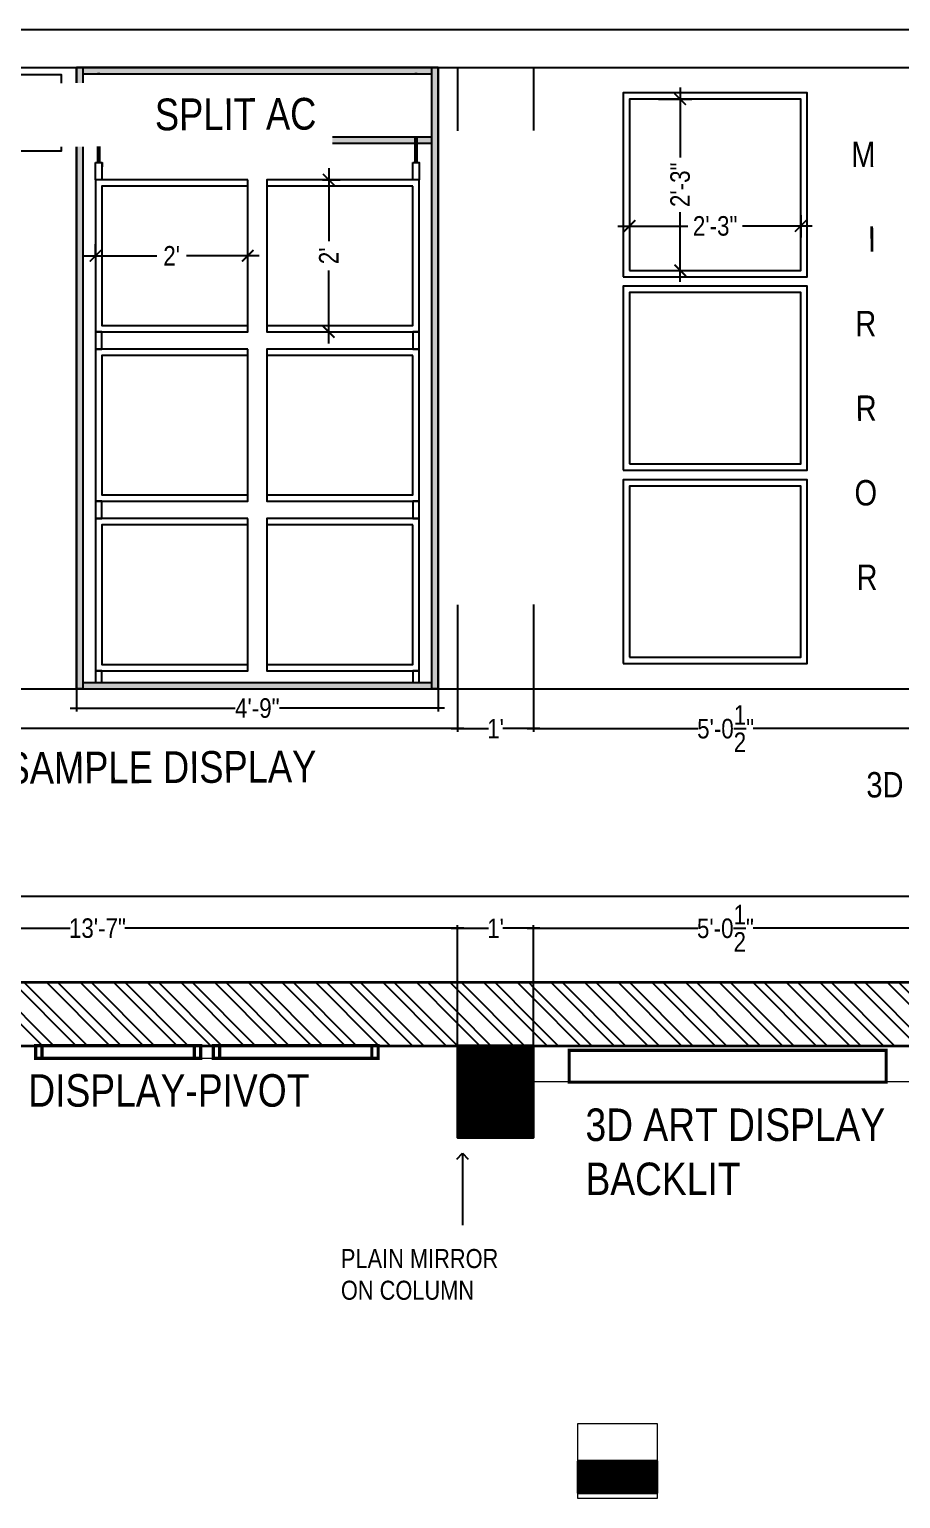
# Model space of a CAD drawing. Header units: inches. Extents: x -109431 to 29005, y -34715 to -1756.
# Drawn here: x -43149.2 to -43011.9, y -12052.8 to -11821.1 of the extents above; entities that cross this region are included whole.
import ezdxf

# ---------------------------------------------------------------- set-up
doc = ezdxf.new("R2010")
doc.units = ezdxf.units.IN
doc.header["$LTSCALE"] = 0.05
doc.header["$MEASUREMENT"] = 0
doc.header["$PDMODE"] = 3
doc.header["$PDSIZE"] = -4
for name, pattern in [('ACAD_ISO03W100', [30, 12, -18]), ('CONTINOUS', [0]), ('DASHED2', [0.375, 0.25, -0.125])]:
    doc.linetypes.add(name, pattern=pattern)
doc.layers.get('Defpoints').update_dxf_attribs({"linetype": 'DASHED2'})
for name, color, linetype in [('Civil Dimension - Text', 7, 'Continuous'), ('Column', 6, 'Continuous'), ('Eleavtion', 11, 'Continuous'), ('Flooring Layout', 7, 'Continuous'), ('text', 4, 'Continuous')]:
    doc.layers.add(name, color=color, linetype=linetype)
for name, color, linetype, lineweight in [('FURNITURE', 1, 'Continuous', 18), ('hatch', 7, 'Continuous', 25), ('WALL', 7, 'Continuous', 35)]:
    doc.layers.add(name, color=color, linetype=linetype, lineweight=lineweight)
doc.styles.add('4MMOF3-8', font='ARIALN.TTF', dxfattribs={"height": 5.12})
doc.styles.add('9-128OF1-4', font='ARIALN.TTF', dxfattribs={"height": 3.0792})
doc.dimstyles.new('DIM 1-4', dxfattribs={"dimtxt": 3.0792, "dimasz": 1.82, "dimexe": 1.82, "dimexo": 0, "dimgap": 0.09, "dimtad": 0, "dimzin": 0, "dimdsep": 46, "dimlunit": 4, "dimtxsty": '9-128OF1-4', "dimblk": 'ARCHTICK', "dimcen": 1.8125, "dimdle": 1.82, "dimclrd": 8, "dimclre": 8, "dimadec": 0, "dimazin": 0, "dimtfac": 1, "dimtofl": 0, "dimtmove": 0, "dimatfit": 3, "dimldrblk": 'OPEN90', "dimfxl": 1, "dimtolj": 1, "dimtzin": 0, "dimlwd": -1, "dimarcsym": 0})
pattern_1 = [(315, (-38864.1968, 72291.905), (2.65165043, 2.65165043), []), (315, (-38864.1968, 72290.1373), (2.65165043, 2.65165043), [])]
pattern_2 = [(315, (11588.46567, -12.51202), (0.08838834765, 0.08838834765), [])]

# ---------------------------------------------------------------- blocks, each defined once
blk = doc.blocks.new('_ArchTick')
at = {"color": 0, "const_width": 0.15}
blk.add_lwpolyline([(-0.5, -0.5), (0.5, 0.5)], dxfattribs=at)
blk = doc.blocks.new('*D540')
at = {"layer": 'Defpoints', "color": 0, "ltscale": 50, "transparency": 16777216}
for p in [(-43244.75, -11925.15), (-43081.75, -11925.15), (-43244.75, -11931.4)]:
    blk.add_point(p, dxfattribs=at)
at = {"layer": 'Flooring Layout', "color": 8, "linetype": 'Continuous', "lineweight": -2, "ltscale": 50, "transparency": 16777216}
for p, q in [((-43244.75, -11925.15), (-43244.75, -11931.9)), ((-43081.75, -11925.15), (-43081.75, -11931.9))]:
    blk.add_line(p, q, dxfattribs=at)
at = {"layer": 'Flooring Layout', "color": 8, "linetype": 'Continuous', "ltscale": 50, "transparency": 16777216}
for p, q in [((-43245.75, -11931.4), (-43167.56, -11931.4)), ((-43080.75, -11931.4), (-43158.94, -11931.4))]:
    blk.add_line(p, q, dxfattribs=at)
at = {"layer": 'Flooring Layout', "color": 8, "ltscale": 50, "transparency": 16777216, "xscale": 0.25, "yscale": 0.25, "zscale": 0.25, "rotation": 180}
blk.add_blockref('_ArchTick', (-43244.75, -11931.4), dxfattribs=at)
at = {"layer": 'Flooring Layout', "color": 8, "ltscale": 50, "transparency": 16777216, "xscale": 0.25, "yscale": 0.25, "zscale": 0.25}
blk.add_blockref('_ArchTick', (-43081.75, -11931.4), dxfattribs=at)
at = {"layer": 'Flooring Layout', "color": 0, "ltscale": 50, "transparency": 16777216, "insert": (-43163.25, -11931.4), "char_height": 3.079, "attachment_point": 5, "style": '9-128OF1-4'}
blk.add_mtext('\\A1;13\'-7"', dxfattribs=at)
blk = doc.blocks.new('_Open90')
at = {"color": 0, "linetype": 'ByBlock', "lineweight": -2}
for p, q in [((0, 0), (-1, 0)), ((-0.5, 0.5), (0, 0)), ((0, 0), (-0.5, -0.5))]:
    blk.add_line(p, q, dxfattribs=at)
blk = doc.blocks.new('*D541')
at = {"layer": 'Defpoints', "color": 0, "ltscale": 50, "transparency": 16777216}
for p in [(-43081.75, -11925.15), (-43069.75, -11925.15), (-43069.75, -11931.4)]:
    blk.add_point(p, dxfattribs=at)
at = {"layer": 'Flooring Layout', "color": 8, "linetype": 'ACAD_ISO03W100', "lineweight": -2, "ltscale": 50, "transparency": 16777216}
for p, q in [((-43081.75, -11925.15), (-43081.75, -11931.9)), ((-43069.75, -11925.15), (-43069.75, -11931.9))]:
    blk.add_line(p, q, dxfattribs=at)
at = {"layer": 'Flooring Layout', "color": 8, "linetype": 'ACAD_ISO03W100', "ltscale": 50, "transparency": 16777216}
for p, q in [((-43082.75, -11931.4), (-43076.88, -11931.4)), ((-43068.75, -11931.4), (-43074.62, -11931.4))]:
    blk.add_line(p, q, dxfattribs=at)
at = {"layer": 'Flooring Layout', "color": 8, "ltscale": 50, "transparency": 16777216, "xscale": 0.25, "yscale": 0.25, "zscale": 0.25, "rotation": 180}
blk.add_blockref('_ArchTick', (-43081.75, -11931.4), dxfattribs=at)
at = {"layer": 'Flooring Layout', "color": 8, "ltscale": 50, "transparency": 16777216, "xscale": 0.25, "yscale": 0.25, "zscale": 0.25}
blk.add_blockref('_ArchTick', (-43069.75, -11931.4), dxfattribs=at)
at = {"layer": 'Flooring Layout', "color": 0, "ltscale": 50, "transparency": 16777216, "insert": (-43075.75, -11931.4), "char_height": 3.079, "attachment_point": 5, "style": '9-128OF1-4'}
blk.add_mtext("\\A1;1'", dxfattribs=at)
blk = doc.blocks.new('*D542')
at = {"layer": 'Defpoints', "color": 0, "ltscale": 50, "transparency": 16777216}
for p in [(-43069.75, -11925.15), (-43009.19, -11925.15), (-43009.19, -11931.4)]:
    blk.add_point(p, dxfattribs=at)
at = {"layer": 'Flooring Layout', "color": 8, "linetype": 'ACAD_ISO03W100', "lineweight": -2, "ltscale": 50, "transparency": 16777216}
for p, q in [((-43069.75, -11925.15), (-43069.75, -11931.9)), ((-43009.19, -11925.15), (-43009.19, -11931.9))]:
    blk.add_line(p, q, dxfattribs=at)
at = {"layer": 'Flooring Layout', "color": 8, "linetype": 'ACAD_ISO03W100', "ltscale": 50, "transparency": 16777216}
for p, q in [((-43070.75, -11931.4), (-43043.85, -11931.4)), ((-43008.19, -11931.4), (-43035.1, -11931.4))]:
    blk.add_line(p, q, dxfattribs=at)
at = {"layer": 'Flooring Layout', "color": 8, "ltscale": 50, "transparency": 16777216, "xscale": 0.25, "yscale": 0.25, "zscale": 0.25, "rotation": 180}
blk.add_blockref('_ArchTick', (-43069.75, -11931.4), dxfattribs=at)
at = {"layer": 'Flooring Layout', "color": 8, "ltscale": 50, "transparency": 16777216, "xscale": 0.25, "yscale": 0.25, "zscale": 0.25}
blk.add_blockref('_ArchTick', (-43009.19, -11931.4), dxfattribs=at)
at = {"layer": 'Flooring Layout', "color": 0, "ltscale": 50, "transparency": 16777216, "insert": (-43039.47, -11931.4), "char_height": 3.0792, "attachment_point": 5, "style": '9-128OF1-4'}
blk.add_mtext('\\A1;5\'-0{\\H1x;\\S1/2;}"', dxfattribs=at)
blk = doc.blocks.new('*D613')
at = {"layer": 'Defpoints', "color": 0, "ltscale": 50, "transparency": 16777216}
for p in [(-43103.05, -11844.85), (-43103.05, -11868.85), (-43102.04, -11868.85)]:
    blk.add_point(p, dxfattribs=at)
at = {"layer": 'Flooring Layout', "color": 8, "linetype": 'ACAD_ISO03W100', "lineweight": -2, "ltscale": 50, "transparency": 16777216}
for p, q in [((-43103.05, -11844.85), (-43100.22, -11844.85)), ((-43103.05, -11868.85), (-43100.22, -11868.85))]:
    blk.add_line(p, q, dxfattribs=at)
at = {"layer": 'Flooring Layout', "color": 8, "linetype": 'ACAD_ISO03W100', "ltscale": 50, "transparency": 16777216}
for p, q in [((-43102.04, -11843.03), (-43102.04, -11855.58)), ((-43102.04, -11870.67), (-43102.04, -11858.12))]:
    blk.add_line(p, q, dxfattribs=at)
at = {"layer": 'Flooring Layout', "color": 8, "ltscale": 50, "transparency": 16777216, "xscale": 1.82, "yscale": 1.82, "zscale": 1.82}
for p, rotation in [((-43102.04, -11844.85), 90), ((-43102.04, -11868.85), 270)]:
    blk.add_blockref('_ArchTick', p, dxfattribs=dict(at, rotation=rotation))
at = {"layer": 'Flooring Layout', "color": 0, "ltscale": 50, "transparency": 16777216, "insert": (-43102.04, -11856.85), "char_height": 3.079, "attachment_point": 5, "rotation": 90, "style": '9-128OF1-4', "bg_fill": 3, "box_fill_scale": 1.25, "bg_fill_color": 256, "bg_fill_true_color": 13158600, "bg_fill_transparency": 0}
blk.add_mtext("\\A1;2'", dxfattribs=at)
blk = doc.blocks.new('*D614')
at = {"layer": 'Defpoints', "color": 0, "ltscale": 50, "transparency": 16777216}
for p in [(-43138.82, -11856.85), (-43138.82, -11856.85), (-43114.82, -11856.85)]:
    blk.add_point(p, dxfattribs=at)
at = {"layer": 'Flooring Layout', "color": 8, "linetype": 'ACAD_ISO03W100', "lineweight": -2, "ltscale": 50, "transparency": 16777216}
for p, q in [((-43138.82, -11856.85), (-43138.82, -11855.03)), ((-43114.82, -11856.85), (-43114.82, -11855.03))]:
    blk.add_line(p, q, dxfattribs=at)
at = {"layer": 'Flooring Layout', "color": 8, "linetype": 'ACAD_ISO03W100', "ltscale": 50, "transparency": 16777216}
for p, q in [((-43140.64, -11856.85), (-43128.1, -11856.85)), ((-43113, -11856.85), (-43125.55, -11856.85))]:
    blk.add_line(p, q, dxfattribs=at)
at = {"layer": 'Flooring Layout', "color": 8, "ltscale": 50, "transparency": 16777216, "xscale": 1.82, "yscale": 1.82, "zscale": 1.82, "rotation": 180}
blk.add_blockref('_ArchTick', (-43138.82, -11856.85), dxfattribs=at)
at = {"layer": 'Flooring Layout', "color": 8, "ltscale": 50, "transparency": 16777216, "xscale": 1.82, "yscale": 1.82, "zscale": 1.82}
blk.add_blockref('_ArchTick', (-43114.82, -11856.85), dxfattribs=at)
at = {"layer": 'Flooring Layout', "color": 0, "ltscale": 50, "transparency": 16777216, "insert": (-43126.82, -11856.85), "char_height": 3.079, "attachment_point": 5, "style": '9-128OF1-4', "bg_fill": 3, "box_fill_scale": 1.25, "bg_fill_color": 256, "bg_fill_true_color": 13158600, "bg_fill_transparency": 0}
blk.add_mtext("\\A1;2'", dxfattribs=at)
blk = doc.blocks.new('*D615')
at = {"layer": 'Defpoints', "color": 0, "ltscale": 50, "transparency": 16777216}
for p in [(-43141.82, -11925.15), (-43084.79, -11925.15), (-43141.82, -11928.18)]:
    blk.add_point(p, dxfattribs=at)
at = {"layer": 'Flooring Layout', "color": 8, "linetype": 'ACAD_ISO03W100', "lineweight": -2, "ltscale": 50, "transparency": 16777216}
for p, q in [((-43141.82, -11925.15), (-43141.82, -11928.68)), ((-43084.79, -11925.15), (-43084.79, -11928.68))]:
    blk.add_line(p, q, dxfattribs=at)
at = {"layer": 'Flooring Layout', "color": 8, "linetype": 'ACAD_ISO03W100', "ltscale": 50, "transparency": 16777216}
for p, q in [((-43142.82, -11928.18), (-43116.81, -11928.18)), ((-43083.79, -11928.18), (-43109.81, -11928.18))]:
    blk.add_line(p, q, dxfattribs=at)
at = {"layer": 'Flooring Layout', "color": 8, "ltscale": 50, "transparency": 16777216, "xscale": 0.25, "yscale": 0.25, "zscale": 0.25, "rotation": 180}
blk.add_blockref('_ArchTick', (-43141.82, -11928.18), dxfattribs=at)
at = {"layer": 'Flooring Layout', "color": 8, "ltscale": 50, "transparency": 16777216, "xscale": 0.25, "yscale": 0.25, "zscale": 0.25}
blk.add_blockref('_ArchTick', (-43084.79, -11928.18), dxfattribs=at)
at = {"layer": 'Flooring Layout', "color": 0, "ltscale": 50, "transparency": 16777216, "insert": (-43113.31, -11928.18), "char_height": 3.079, "attachment_point": 5, "style": '9-128OF1-4'}
blk.add_mtext('\\A1;4\'-9"', dxfattribs=at)
blk = doc.blocks.new('*D910')
at = {"layer": 'Defpoints', "color": 0, "ltscale": 50, "transparency": 16777216}
for p in [(-43054.62, -11848.97), (-43027.62, -11850.43), (-43027.62, -11852.15)]:
    blk.add_point(p, dxfattribs=at)
at = {"layer": 'Flooring Layout', "color": 8, "linetype": 'ACAD_ISO03W100', "lineweight": -2, "ltscale": 50, "transparency": 16777216}
for p, q in [((-43054.62, -11848.97), (-43054.62, -11853.97)), ((-43027.62, -11850.43), (-43027.62, -11853.97))]:
    blk.add_line(p, q, dxfattribs=at)
at = {"layer": 'Flooring Layout', "color": 8, "linetype": 'ACAD_ISO03W100', "ltscale": 50, "transparency": 16777216}
for p, q in [((-43056.44, -11852.15), (-43044.59, -11852.15)), ((-43025.8, -11852.15), (-43037.65, -11852.15))]:
    blk.add_line(p, q, dxfattribs=at)
at = {"layer": 'Flooring Layout', "color": 8, "ltscale": 50, "transparency": 16777216, "xscale": 1.82, "yscale": 1.82, "zscale": 1.82, "rotation": 180}
blk.add_blockref('_ArchTick', (-43054.62, -11852.15), dxfattribs=at)
at = {"layer": 'Flooring Layout', "color": 8, "ltscale": 50, "transparency": 16777216, "xscale": 1.82, "yscale": 1.82, "zscale": 1.82}
blk.add_blockref('_ArchTick', (-43027.62, -11852.15), dxfattribs=at)
at = {"layer": 'Flooring Layout', "color": 0, "ltscale": 50, "transparency": 16777216, "insert": (-43041.12, -11852.15), "char_height": 3.079, "attachment_point": 5, "style": '9-128OF1-4', "bg_fill": 3, "box_fill_scale": 1.25, "bg_fill_color": 256, "bg_fill_true_color": 13158600, "bg_fill_transparency": 0}
blk.add_mtext('\\A1;2\'-3"', dxfattribs=at)
blk = doc.blocks.new('*D911')
at = {"layer": 'Defpoints', "color": 0, "ltscale": 50, "transparency": 16777216}
for p in [(-43050.06, -11832.15), (-43050.06, -11859.15), (-43046.63, -11859.15)]:
    blk.add_point(p, dxfattribs=at)
at = {"layer": 'Flooring Layout', "color": 8, "linetype": 'ACAD_ISO03W100', "ltscale": 50, "transparency": 16777216}
for p, q in [((-43046.63, -11830.33), (-43046.63, -11842.18)), ((-43046.63, -11860.97), (-43046.63, -11849.12))]:
    blk.add_line(p, q, dxfattribs=at)
at = {"layer": 'Flooring Layout', "color": 8, "linetype": 'ACAD_ISO03W100', "lineweight": -2, "ltscale": 50, "transparency": 16777216}
for p, q in [((-43050.06, -11832.15), (-43044.81, -11832.15)), ((-43050.06, -11859.15), (-43044.81, -11859.15))]:
    blk.add_line(p, q, dxfattribs=at)
at = {"layer": 'Flooring Layout', "color": 8, "ltscale": 50, "transparency": 16777216, "xscale": 1.82, "yscale": 1.82, "zscale": 1.82}
for p, rotation in [((-43046.63, -11832.15), 90), ((-43046.63, -11859.15), 270)]:
    blk.add_blockref('_ArchTick', p, dxfattribs=dict(at, rotation=rotation))
at = {"layer": 'Flooring Layout', "color": 0, "ltscale": 50, "transparency": 16777216, "insert": (-43046.63, -11845.65), "char_height": 3.079, "attachment_point": 5, "rotation": 90, "style": '9-128OF1-4', "bg_fill": 3, "box_fill_scale": 1.25, "bg_fill_color": 256, "bg_fill_true_color": 13158600, "bg_fill_transparency": 0}
blk.add_mtext('\\A1;2\'-3"', dxfattribs=at)
blk = doc.blocks.new('*D932')
at = {"layer": 'Defpoints', "color": 0, "ltscale": 50, "transparency": 16777216}
for p in [(-43081.75, -11962.88), (-43244.75, -11981.4), (-43081.75, -11981.4)]:
    blk.add_point(p, dxfattribs=at)
at = {"layer": 'Flooring Layout', "color": 8, "linetype": 'Continuous', "ltscale": 50, "transparency": 16777216}
for p, q in [((-43245.75, -11962.88), (-43142.84, -11962.88)), ((-43080.75, -11962.88), (-43134.21, -11962.88))]:
    blk.add_line(p, q, dxfattribs=at)
at = {"layer": 'Flooring Layout', "color": 8, "linetype": 'Continuous', "lineweight": -2, "ltscale": 50, "transparency": 16777216}
for p, q in [((-43244.75, -11981.4), (-43244.75, -11962.38)), ((-43081.75, -11981.4), (-43081.75, -11962.38))]:
    blk.add_line(p, q, dxfattribs=at)
at = {"layer": 'Flooring Layout', "color": 8, "ltscale": 50, "transparency": 16777216, "xscale": 0.25, "yscale": 0.25, "zscale": 0.25, "rotation": 180}
blk.add_blockref('_ArchTick', (-43244.75, -11962.88), dxfattribs=at)
at = {"layer": 'Flooring Layout', "color": 8, "ltscale": 50, "transparency": 16777216, "xscale": 0.25, "yscale": 0.25, "zscale": 0.25}
blk.add_blockref('_ArchTick', (-43081.75, -11962.88), dxfattribs=at)
at = {"layer": 'Flooring Layout', "color": 0, "ltscale": 50, "transparency": 16777216, "insert": (-43138.52, -11962.88), "char_height": 3.079, "attachment_point": 5, "style": '9-128OF1-4'}
blk.add_mtext('\\A1;13\'-7"', dxfattribs=at)
blk = doc.blocks.new('*D933')
at = {"layer": 'Defpoints', "color": 0, "ltscale": 50, "transparency": 16777216}
for p in [(-43069.75, -11962.88), (-43081.75, -11981.4), (-43069.75, -11981.4)]:
    blk.add_point(p, dxfattribs=at)
at = {"layer": 'Flooring Layout', "color": 8, "linetype": 'Continuous', "ltscale": 50, "transparency": 16777216}
for p, q in [((-43082.75, -11962.88), (-43076.88, -11962.88)), ((-43068.75, -11962.88), (-43074.62, -11962.88))]:
    blk.add_line(p, q, dxfattribs=at)
at = {"layer": 'Flooring Layout', "color": 8, "linetype": 'Continuous', "lineweight": -2, "ltscale": 50, "transparency": 16777216}
for p, q in [((-43081.75, -11981.4), (-43081.75, -11962.38)), ((-43069.75, -11981.4), (-43069.75, -11962.38))]:
    blk.add_line(p, q, dxfattribs=at)
at = {"layer": 'Flooring Layout', "color": 8, "ltscale": 50, "transparency": 16777216, "xscale": 0.25, "yscale": 0.25, "zscale": 0.25, "rotation": 180}
blk.add_blockref('_ArchTick', (-43081.75, -11962.88), dxfattribs=at)
at = {"layer": 'Flooring Layout', "color": 8, "ltscale": 50, "transparency": 16777216, "xscale": 0.25, "yscale": 0.25, "zscale": 0.25}
blk.add_blockref('_ArchTick', (-43069.75, -11962.88), dxfattribs=at)
at = {"layer": 'Flooring Layout', "color": 0, "ltscale": 50, "transparency": 16777216, "insert": (-43075.75, -11962.88), "char_height": 3.079, "attachment_point": 5, "style": '9-128OF1-4'}
blk.add_mtext("\\A1;1'", dxfattribs=at)
blk = doc.blocks.new('*D934')
at = {"layer": 'Defpoints', "color": 0, "ltscale": 50, "transparency": 16777216}
for p in [(-43009.25, -11962.88), (-43069.75, -11981.4), (-43009.25, -11981.4)]:
    blk.add_point(p, dxfattribs=at)
at = {"layer": 'Flooring Layout', "color": 8, "linetype": 'Continuous', "ltscale": 50, "transparency": 16777216}
for p, q in [((-43070.75, -11962.88), (-43043.87, -11962.88)), ((-43008.25, -11962.88), (-43035.12, -11962.88))]:
    blk.add_line(p, q, dxfattribs=at)
at = {"layer": 'Flooring Layout', "color": 8, "linetype": 'Continuous', "lineweight": -2, "ltscale": 50, "transparency": 16777216}
for p, q in [((-43069.75, -11981.4), (-43069.75, -11962.38)), ((-43009.25, -11981.4), (-43009.25, -11962.38))]:
    blk.add_line(p, q, dxfattribs=at)
at = {"layer": 'Flooring Layout', "color": 8, "ltscale": 50, "transparency": 16777216, "xscale": 0.25, "yscale": 0.25, "zscale": 0.25, "rotation": 180}
blk.add_blockref('_ArchTick', (-43069.75, -11962.88), dxfattribs=at)
at = {"layer": 'Flooring Layout', "color": 8, "ltscale": 50, "transparency": 16777216, "xscale": 0.25, "yscale": 0.25, "zscale": 0.25}
blk.add_blockref('_ArchTick', (-43009.25, -11962.88), dxfattribs=at)
at = {"layer": 'Flooring Layout', "color": 0, "ltscale": 50, "transparency": 16777216, "insert": (-43039.5, -11962.88), "char_height": 3.0792, "attachment_point": 5, "style": '9-128OF1-4'}
blk.add_mtext('\\A1;5\'-0{\\H1x;\\S1/2;}"', dxfattribs=at)
blk = doc.blocks.new('*D987')
at = {"layer": 'Civil Dimension - Text', "color": 8, "linetype": 'CONTINOUS', "lineweight": -2, "ltscale": 50, "transparency": 16777216}
for p, q in [((-43244.75, -11985.96), (-43244.75, -11956)), ((-42643.45, -12008.02), (-42643.45, -11956))]:
    blk.add_line(p, q, dxfattribs=at)
at = {"layer": 'Civil Dimension - Text', "color": 8, "linetype": 'CONTINOUS', "ltscale": 50, "transparency": 16777216}
for p, q in [((-43246.57, -11957.82), (-42949.49, -11957.82)), ((-42641.63, -11957.82), (-42938.71, -11957.82))]:
    blk.add_line(p, q, dxfattribs=at)
at = {"layer": 'Defpoints', "color": 0, "ltscale": 50, "transparency": 16777216}
for p in [(-42643.45, -11957.82), (-43244.75, -11985.96), (-42643.45, -12008.02)]:
    blk.add_point(p, dxfattribs=at)
at = {"layer": 'Civil Dimension - Text', "color": 8, "ltscale": 50, "transparency": 16777216, "xscale": 1.82, "yscale": 1.82, "zscale": 1.82, "rotation": 180}
blk.add_blockref('_ArchTick', (-43244.75, -11957.82), dxfattribs=at)
at = {"layer": 'Civil Dimension - Text', "color": 8, "ltscale": 50, "transparency": 16777216, "xscale": 1.82, "yscale": 1.82, "zscale": 1.82}
blk.add_blockref('_ArchTick', (-42643.45, -11957.82), dxfattribs=at)
at = {"layer": 'Civil Dimension - Text', "color": 0, "ltscale": 50, "transparency": 16777216, "insert": (-42944.1, -11957.82), "char_height": 3.0792, "attachment_point": 5, "style": '9-128OF1-4', "bg_fill": 3, "box_fill_scale": 1.25, "bg_fill_color": 256, "bg_fill_true_color": 13158600, "bg_fill_transparency": 0}
blk.add_mtext('\\A1;50\'-1{\\H1x;\\S1/4;}"', dxfattribs=at)

msp = doc.modelspace()

# ---------------------------------------------------------------- hatches: boundary and pattern name
at = {"layer": 'Column', "ltscale": 0.25}
h = msp.add_hatch(dxfattribs=at)
h.set_pattern_fill('ANSI31', color=1, angle=630)
h.set_pattern_definition(pattern_2)
h.paths.add_polyline_path([(-43069.74924, -11995.89517), (-43069.74924, -11981.39517), (-43081.74924, -11981.39517), (-43081.74924, -11995.89517)])
h = msp.add_hatch(dxfattribs=at)
h.set_pattern_fill('ANSI31', color=1, angle=630)
h.set_pattern_definition(pattern_2)
h.paths.add_polyline_path([(-43050.24924, -12051.89517), (-43050.24924, -12046.89517), (-43062.74924, -12046.89517), (-43062.74924, -12051.89517)])
at = {"layer": 'hatch', "ltscale": 0.25}
h = msp.add_hatch(dxfattribs=at)
h.set_pattern_fill('ANSI32', color=8, scale=10, angle=630)
h.set_pattern_definition(pattern_1)
h.paths.add_polyline_path([(-43081.74924, -11981.39517), (-43081.74924, -11971.39517), (-43254.74924, -11971.39517), (-43254.74924, -12012.39517), (-43244.74924, -12012.39517), (-43244.74924, -11981.39517)])
h = msp.add_hatch(dxfattribs=at)
h.set_pattern_fill('ANSI32', color=8, scale=10, angle=630)
h.set_pattern_definition(pattern_1)
h.paths.add_polyline_path([(-43069.74924, -11981.39517), (-43069.74924, -11971.39517), (-43081.74924, -11971.39517), (-43081.74924, -11981.39517)])
h = msp.add_hatch(dxfattribs=at)
h.set_pattern_fill('ANSI32', color=8, scale=10, angle=630)
h.set_pattern_definition(pattern_1)
h.paths.add_polyline_path([(-42873.53918, -11981.39517), (-42873.53918, -11971.39517), (-43009.24924, -11971.39517), (-43050.74924, -11971.39517), (-43069.74924, -11971.39517), (-43069.74924, -11981.39517), (-43050.74924, -11981.39517), (-43009.24924, -11981.39517)])

# ---------------------------------------------------------------- linework, layer by layer
at = {"layer": 'Eleavtion', "ltscale": 50}
for p, q in [((-43254.58456, -11821.14599), (-42630.26643, -11821.14599)), ((-43254.58456, -11827.14599), (-42630.26643, -11827.14599))]:
    msp.add_line(p, q, dxfattribs=at)
at = {"layer": 'Flooring Layout', "ltscale": 50}
for p, q in [((-43140.8248, -11828.14599), (-43085.79407, -11828.14599)), ((-43081.74924, -11827.14599), (-43081.74924, -11925.14599)), ((-43069.74924, -11827.14599), (-43069.74924, -11925.14599)), ((-43244.74924, -11925.14599), (-42633.45295, -11925.14599)), ((-43140.8248, -11924.14599), (-43085.79407, -11924.14599))]:
    msp.add_line(p, q, dxfattribs=at)
for points in [[(-43180.20381, -11840.30972), (-43144.20381, -11840.30972), (-43144.20381, -11828.30972), (-43180.20381, -11828.30972)], [(-43141.8248, -11827.14599), (-43140.8248, -11827.14599), (-43140.8248, -11925.14599), (-43141.8248, -11925.14599)], [(-43137.82376, -11922.2654), (-43138.82376, -11922.2654), (-43138.8248, -11924.14599), (-43137.8248, -11924.14599)], [(-43087.79407, -11922.2654), (-43088.79407, -11922.2654), (-43088.79511, -11924.14599), (-43087.79511, -11924.14599)]]:
    msp.add_lwpolyline(points, close=True, dxfattribs=at)
for points in [[(-43138.1344, -11828.14599), (-43138.52376, -11828.14599)], [(-43088.10471, -11828.14599), (-43088.10471, -11828.14288), (-43088.49406, -11828.14288), (-43088.49406, -11828.14599)]]:
    msp.add_lwpolyline(points, dxfattribs=at)
at = {"layer": 'FURNITURE', "ltscale": 50}
for p, q in [((-43244.74924, -11981.39517), (-43081.74924, -11981.39517)), ((-43120.24924, -11983.39517), (-43122.24924, -11983.39517))]:
    msp.add_line(p, q, dxfattribs=at)
at = {"layer": 'FURNITURE', "ltscale": 50, "const_width": 0.5}
for points in [[(-43147.24924, -11983.39517), (-43148.24924, -11983.39517), (-43148.24924, -11981.39517), (-43147.24924, -11981.39517), (-43147.24924, -11983.39517)], [(-43123.24924, -11983.39517), (-43122.24924, -11983.39517), (-43122.24924, -11981.39517), (-43123.24924, -11981.39517), (-43123.24924, -11983.39517)], [(-43119.24924, -11983.39517), (-43120.24924, -11983.39517), (-43120.24924, -11981.39517), (-43119.24924, -11981.39517), (-43119.24924, -11983.39517)], [(-43095.24924, -11983.39517), (-43094.24924, -11983.39517), (-43094.24924, -11981.39517), (-43095.24924, -11981.39517), (-43095.24924, -11983.39517)], [(-43014.14805, -11987.13706), (-43014.14805, -11982.13706), (-43064.14805, -11982.13706), (-43064.14805, -11987.13706), (-43014.14805, -11987.13706)]]:
    msp.add_lwpolyline(points, dxfattribs=at)
for points in [[(-43123.24924, -11983.39517), (-43147.24924, -11983.39517), (-43147.24924, -11981.39517), (-43123.24924, -11981.39517)], [(-43095.24924, -11983.39517), (-43119.24924, -11983.39517), (-43119.24924, -11981.39517), (-43095.24924, -11981.39517)]]:
    msp.add_lwpolyline(points, close=True, dxfattribs=at)
at = {"layer": 'FURNITURE', "ltscale": 50}
for points in [[(-43009.24924, -11981.39517), (-43069.74924, -11981.39517), (-43069.74924, -11987.04423), (-43009.24924, -11987.04423)], [(-43062.74924, -12040.97904), (-43050.24924, -12040.97904), (-43050.24924, -12052.81131), (-43062.74924, -12052.81131)]]:
    msp.add_lwpolyline(points, close=True, dxfattribs=at)
at = {"layer": 'WALL', "ltscale": 0.25}
for points in [[(-43254.74924, -12012.39517), (-43254.74924, -11971.39517), (-43069.74924, -11971.39517)], [(-43069.74924, -11971.39517), (-43050.74924, -11971.39517), (-43009.24924, -11971.39517), (-42633.45295, -11971.39517)], [(-43244.74924, -11981.39517), (-43069.74924, -11981.39517)], [(-43069.74924, -11981.39517), (-43050.74924, -11981.39517), (-43009.24924, -11981.39517), (-42859.24924, -11981.39517)]]:
    msp.add_lwpolyline(points, dxfattribs=at)
for points in [[(-43081.74924, -11981.39517), (-43081.74924, -11995.89517), (-43069.74924, -11995.89517), (-43069.74924, -11981.39517)], [(-43062.74924, -12046.89517), (-43062.74924, -12051.89517), (-43050.24924, -12051.89517), (-43050.24924, -12046.89517)]]:
    msp.add_lwpolyline(points, close=True, dxfattribs=at)

# ---------------------------------------------------------------- texts
at = {"layer": 'text', "color": 7, "ltscale": 50, "true_color": 0xffffff, "insert": (-42980.36491, -11940.11711), "char_height": 4, "width": 119.7881661, "attachment_point": 6, "rotation": 0.2712651, "style": '9-128OF1-4', "bg_fill": 2}
msp.add_mtext('{\\C30;\\c2254834;3D ART DISPLAY}', dxfattribs=at)
at = {"layer": 'text', "ltscale": 50, "insert": (-43201.55752, -11988.48593), "char_height": 5.12, "attachment_point": 4, "style": '4MMOF3-8'}
msp.add_mtext_dynamic_manual_height_columns('FLUTING SAMPLE DISPLAY-PIVOT', width=127.679357, gutter_width=15.396, heights=[0], dxfattribs=at)
at = {"layer": 'text', "ltscale": 50, "width": 66.2810962, "attachment_point": 4, "style": '4MMOF3-8'}
for s, insert, char_height in [('3D ART DISPLAY BACKLIT', (-43061.56338, -11998.15997), 5.12), ('PLAIN MIRROR\\PON COLUMN', (-43100.13001, -12017.47632), 3)]:
    msp.add_mtext(s, dxfattribs=dict(at, insert=insert, char_height=char_height))

# ---------------------------------------------------------------- dimensions: what is measured, and where the dimension line sits
at = {"layer": 'Flooring Layout', "ltscale": 50}
dim = msp.add_linear_dim(base=(-43141.8248, -11928.18205), p1=(-43084.79407, -11925.14599), p2=(-43141.8248, -11925.14599), angle=180, dimstyle='DIM 1-4', override={"dimasz": 0.25, "dimexe": 0.5, "dimdle": 1, "dimtmove": 1, "dimfxl": 0.1875, "dimarcsym": 1}, dxfattribs=at)
dim.commit()
dim.dimension.update_dxf_attribs({"geometry": '*D615', "text_midpoint": (-43113.30944, -11928.18205)})
for base, p1, p2, picture, middle in [((-43069.74924, -11931.40157), (-43081.74924, -11925.14599), (-43069.74924, -11925.14599), '*D541', (-43075.74924, -11931.40157)), ((-43069.74924, -11962.88354), (-43081.74924, -11981.39517), (-43069.74924, -11981.39517), '*D933', (-43075.74924, -11962.88354)), ((-43009.24924, -11962.88354), (-43069.74924, -11981.39517), (-43009.24924, -11981.39517), '*D934', (-43039.49924, -11962.88354))]:
    dim = msp.add_linear_dim(base=base, p1=p1, p2=p2, dimstyle='DIM 1-4', override={"dimasz": 0.25, "dimexe": 0.5, "dimdle": 1, "dimtmove": 1, "dimfxl": 0.1875, "dimarcsym": 1}, dxfattribs=at)
    dim.commit()
    dim.dimension.update_dxf_attribs({"geometry": picture, "text_midpoint": middle})
dim = msp.add_linear_dim(base=(-43081.74924, -11962.88354), p1=(-43244.74924, -11981.39517), p2=(-43081.74924, -11981.39517), dimstyle='DIM 1-4', override={"dimasz": 0.25, "dimexe": 0.5, "dimdle": 1, "dimtmove": 1, "dimfxl": 0.1875, "dimarcsym": 1}, dxfattribs=at)
dim.commit()
dim.dimension.update_dxf_attribs({"geometry": '*D932', "text_midpoint": (-43138.5248, -11962.88354), "dimtype": 160})

# ---------------------------------------------------------------- next in the draw order: texts
at = {"layer": 'text', "color": 7, "ltscale": 50, "true_color": 0xffffff, "width": 119.7881661, "attachment_point": 6, "rotation": 0.2712651, "style": '9-128OF1-4', "bg_fill": 2}
for s, insert, char_height in [('{\\C30;\\c2254834;M\\P\\PI\\P\\PR^J\\PR^J\\PO\\P\\PR}', (-43015.67732, -11874.19395), 4), ('{\\C30;\\c2254834;FLUTING SAMPLE DISPLAY}', (-43104.00037, -11937.40411), 5)]:
    msp.add_mtext(s, dxfattribs=dict(at, insert=insert, char_height=char_height))

# ---------------------------------------------------------------- next in the draw order: dimensions: what is measured, and where the dimension line sits
at = {"layer": 'Civil Dimension - Text', "ltscale": 50}
dim = msp.add_linear_dim(base=(-42643.45295, -11957.82035), p1=(-43244.74924, -11985.95588), p2=(-42643.45295, -12008.01716), dimstyle='DIM 1-4', override={"dimtmove": 1, "dimfxl": 0.1875, "dimtfill": 1, "dimarcsym": 1}, dxfattribs=at)
dim.commit()
dim.dimension.update_dxf_attribs({"geometry": '*D987', "text_midpoint": (-42944.1011, -11957.82035)})
at = {"layer": 'Flooring Layout', "ltscale": 50}
dim = msp.add_linear_dim(base=(-43009.19279, -11931.40157), p1=(-43069.74924, -11925.14599), p2=(-43009.19279, -11925.14599), dimstyle='DIM 1-4', override={"dimasz": 0.25, "dimexe": 0.5, "dimdle": 1, "dimtmove": 1, "dimfxl": 0.1875, "dimarcsym": 1}, dxfattribs=at)
dim.commit()
dim.dimension.update_dxf_attribs({"geometry": '*D542', "text_midpoint": (-43039.47102, -11931.40157)})

# ---------------------------------------------------------------- next in the draw order: hatches: boundary and pattern name
at = {"layer": 'Flooring Layout', "ltscale": 50, "true_color": 0x939598}
h = msp.add_hatch(color=252, dxfattribs=at)
h.dxf.hatch_style = 1
h.paths.add_polyline_path([(-43141.8248, -11827.14599), (-43084.79407, -11827.14599), (-43084.79407, -11925.14599), (-43141.8248, -11925.14599)])
h.paths.add_polyline_path([(-43140.8248, -11828.14599), (-43140.8248, -11924.14599), (-43085.79407, -11924.14599), (-43085.79407, -11828.14599)], flags=16)
h = msp.add_hatch(color=252, dxfattribs=at)
h.dxf.hatch_style = 1
h.paths.add_polyline_path([(-43085.79511, -11838.14599), (-43140.82584, -11838.14599), (-43140.82584, -11839.14599), (-43085.79511, -11839.14599)])

# ---------------------------------------------------------------- next in the draw order: linework, layer by layer
at = {"layer": 'Flooring Layout', "ltscale": 50}
for p, q in [((-43085.79511, -11838.14599), (-43141.82584, -11838.14599)), ((-43085.79511, -11839.14599), (-43141.82584, -11839.14599))]:
    msp.add_line(p, q, dxfattribs=at)
for points in [[(-43085.79407, -11827.14599), (-43084.79407, -11827.14599), (-43084.79407, -11925.14599), (-43085.79407, -11925.14599)], [(-43055.617, -11860.14599), (-43026.617, -11860.14599), (-43026.617, -11831.14599), (-43055.617, -11831.14599)], [(-43054.617, -11859.14599), (-43027.617, -11859.14599), (-43027.617, -11832.14599), (-43054.617, -11832.14599)], [(-43138.8248, -11842.14599), (-43137.82376, -11842.14599), (-43137.8248, -11844.85246), (-43138.8248, -11844.85246)], [(-43088.79511, -11842.14288), (-43087.79406, -11842.14288), (-43087.79511, -11844.85246), (-43088.79511, -11844.85246)], [(-43114.8248, -11844.85246), (-43138.8248, -11844.85246), (-43138.8248, -11868.85246), (-43114.8248, -11868.85246)], [(-43087.79407, -11844.85246), (-43111.79407, -11844.85246), (-43111.79407, -11868.85246), (-43087.79407, -11868.85246)], [(-43114.8248, -11845.85246), (-43137.8248, -11845.85246), (-43137.8248, -11867.85246), (-43114.8248, -11867.85246)], [(-43088.79407, -11845.85246), (-43111.79407, -11845.85246), (-43111.79407, -11867.85246), (-43088.79407, -11867.85246)], [(-43054.617, -11889.64599), (-43027.617, -11889.64599), (-43027.617, -11862.64599), (-43054.617, -11862.64599)], [(-43054.617, -11889.64599), (-43027.617, -11889.64599), (-43027.617, -11862.64599), (-43054.617, -11862.64599)], [(-43137.82376, -11868.85246), (-43138.82376, -11868.85246), (-43138.8248, -11871.55893), (-43137.8248, -11871.55893)], [(-43087.79407, -11868.85246), (-43088.79407, -11868.85246), (-43088.79511, -11871.55893), (-43087.79511, -11871.55893)], [(-43114.8248, -11871.55893), (-43138.8248, -11871.55893), (-43138.8248, -11895.55893), (-43114.8248, -11895.55893)], [(-43114.8248, -11872.55893), (-43137.8248, -11872.55893), (-43137.8248, -11894.55893), (-43114.8248, -11894.55893)], [(-43087.79407, -11871.55893), (-43111.79407, -11871.55893), (-43111.79407, -11895.55893), (-43087.79407, -11895.55893)], [(-43088.79407, -11872.55893), (-43111.79407, -11872.55893), (-43111.79407, -11894.55893), (-43088.79407, -11894.55893)], [(-43055.617, -11921.14599), (-43026.617, -11921.14599), (-43026.617, -11892.14599), (-43055.617, -11892.14599)], [(-43054.617, -11920.14599), (-43027.617, -11920.14599), (-43027.617, -11893.14599), (-43054.617, -11893.14599)], [(-43054.617, -11920.14599), (-43027.617, -11920.14599), (-43027.617, -11893.14599), (-43054.617, -11893.14599)], [(-43137.82376, -11895.55893), (-43138.82376, -11895.55893), (-43138.8248, -11898.2654), (-43137.8248, -11898.2654)], [(-43087.79407, -11895.55893), (-43088.79407, -11895.55893), (-43088.79511, -11898.2654), (-43087.79511, -11898.2654)], [(-43114.8248, -11898.2654), (-43138.8248, -11898.2654), (-43138.8248, -11922.2654), (-43114.8248, -11922.2654)], [(-43087.79407, -11898.2654), (-43111.79407, -11898.2654), (-43111.79407, -11922.2654), (-43087.79407, -11922.2654)], [(-43114.8248, -11899.2654), (-43137.8248, -11899.2654), (-43137.8248, -11921.2654), (-43114.8248, -11921.2654)], [(-43088.79407, -11899.2654), (-43111.79407, -11899.2654), (-43111.79407, -11921.2654), (-43088.79407, -11921.2654)]]:
    msp.add_lwpolyline(points, close=True, dxfattribs=at)
for points in [[(-43138.52376, -11838.14599), (-43138.52376, -11842.14599), (-43138.1344, -11842.14599), (-43138.1344, -11838.14599)], [(-43088.49406, -11838.14599), (-43088.49406, -11842.14288), (-43088.10471, -11842.14288), (-43088.10471, -11838.14599)]]:
    msp.add_lwpolyline(points, dxfattribs=at)

# ---------------------------------------------------------------- next in the draw order: dimensions: what is measured, and where the dimension line sits
dim = msp.add_linear_dim(base=(-43244.74924, -11931.40157), p1=(-43081.74924, -11925.14599), p2=(-43244.74924, -11925.14599), dimstyle='DIM 1-4', override={"dimasz": 0.25, "dimexe": 0.5, "dimdle": 1, "dimtmove": 1, "dimfxl": 0.1875, "dimarcsym": 1}, dxfattribs=at)
dim.commit()
dim.dimension.update_dxf_attribs({"geometry": '*D540', "text_midpoint": (-43163.24924, -11931.40157)})

# ---------------------------------------------------------------- next in the draw order: leaders
msp.add_leader([(-43080.96052, -11998.35999), (-43080.96052, -12009.69146)], dimstyle='DIM 1-4', override={"dimgap": 0.09, "dimtad": 0, "dimfxl": 0.1875, "dimtfill": 1, "dimarcsym": 1}, dxfattribs=at)

# ---------------------------------------------------------------- next in the draw order: dimensions: what is measured, and where the dimension line sits
for base, p1, p2, angle, picture, middle in [((-43102.03977, -11868.85246), (-43103.04588, -11844.85246), (-43103.04588, -11868.85246), 90, '*D613', (-43102.03977, -11856.85246)), ((-43138.8248, -11856.85246), (-43114.8248, -11856.85246), (-43138.8248, -11856.85246), 180, '*D614', (-43126.8248, -11856.85246))]:
    dim = msp.add_linear_dim(base=base, p1=p1, p2=p2, angle=angle, dimstyle='DIM 1-4', override={"dimfxl": 0.1875, "dimtfill": 1, "dimarcsym": 1}, dxfattribs=at)
    dim.commit()
    dim.dimension.update_dxf_attribs({"geometry": picture, "text_midpoint": middle})
dim = msp.add_linear_dim(base=(-43027.617, -11852.14815), p1=(-43054.617, -11848.96997), p2=(-43027.617, -11850.43137), dimstyle='DIM 1-4', override={"dimfxl": 0.1875, "dimtfill": 1, "dimarcsym": 1}, dxfattribs=at)
dim.commit()
dim.dimension.update_dxf_attribs({"geometry": '*D910', "text_midpoint": (-43041.117, -11852.14815)})

# ---------------------------------------------------------------- next in the draw order: linework, layer by layer
msp.add_lwpolyline([(-43084.79407, -11827.14599), (-43141.8248, -11827.14599), (-43141.8248, -11925.14599), (-43084.79407, -11925.14599)], close=True, dxfattribs=at)

# ---------------------------------------------------------------- next in the draw order: dimensions: what is measured, and where the dimension line sits
dim = msp.add_linear_dim(base=(-43046.63392, -11859.14599), p1=(-43050.05935, -11832.14599), p2=(-43050.05935, -11859.14599), angle=90, dimstyle='DIM 1-4', override={"dimfxl": 0.1875, "dimtfill": 1, "dimarcsym": 1}, dxfattribs=at)
dim.commit()
dim.dimension.update_dxf_attribs({"geometry": '*D911', "text_midpoint": (-43046.63392, -11845.64599)})

# ---------------------------------------------------------------- next in the draw order: linework, layer by layer
msp.add_lwpolyline([(-43055.617, -11890.64599), (-43026.617, -11890.64599), (-43026.617, -11861.64599), (-43055.617, -11861.64599)], close=True, dxfattribs=at)

# ---------------------------------------------------------------- next in the draw order: texts
at = {"layer": 'text', "color": 7, "ltscale": 50, "true_color": 0xffffff, "insert": (-43104.00037, -11834.47731), "char_height": 5, "width": 119.7881661, "attachment_point": 6, "rotation": 0.2712651, "style": '9-128OF1-4', "bg_fill": 2}
msp.add_mtext('{\\C30;\\c2254834;SPLIT AC}', dxfattribs=at)

doc.saveas('drawing.dxf')
